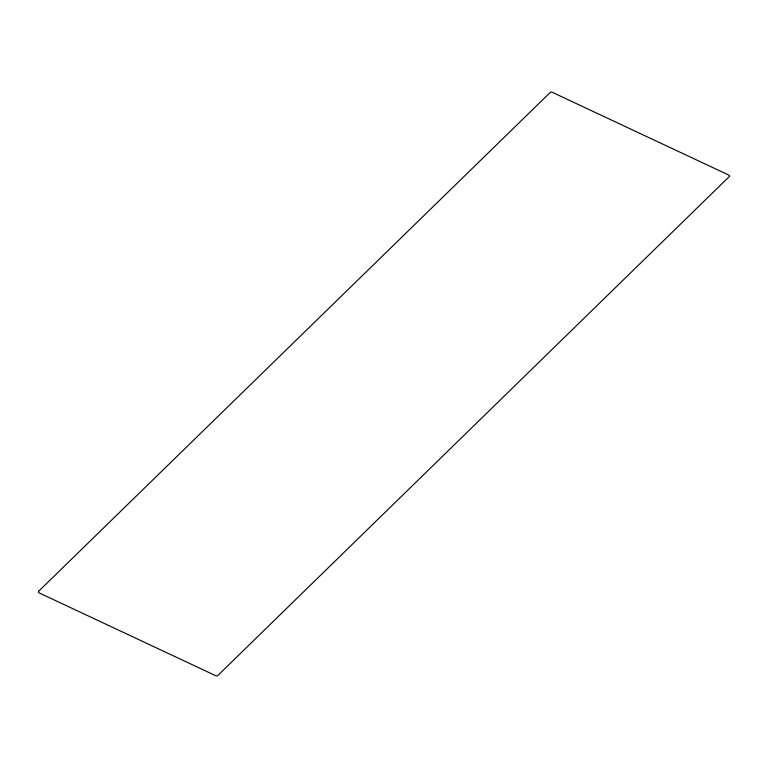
<?xml version="1.0" encoding="UTF-8"?>
<svg xmlns="http://www.w3.org/2000/svg" width="768" height="768" viewBox="0 0 768 768"><rect width="100%" height="100%" fill="white"/><g stroke="black" fill="none" stroke-linecap="round" stroke-linejoin="round"><path stroke-width="1.15" d="M38.726 591.178L38.486 591.658A1.795 0.845 18.6 0 0 39.389 593.011L215.462 675.571A1.795 0.845 18.6 0 0 217.651 675.667L729.514 176.342A1.795 0.845 18.6 0 0 728.611 174.989L552.538 92.429A1.795 0.845 18.6 0 0 550.349 92.333L38.726 591.178"/></g></svg>
